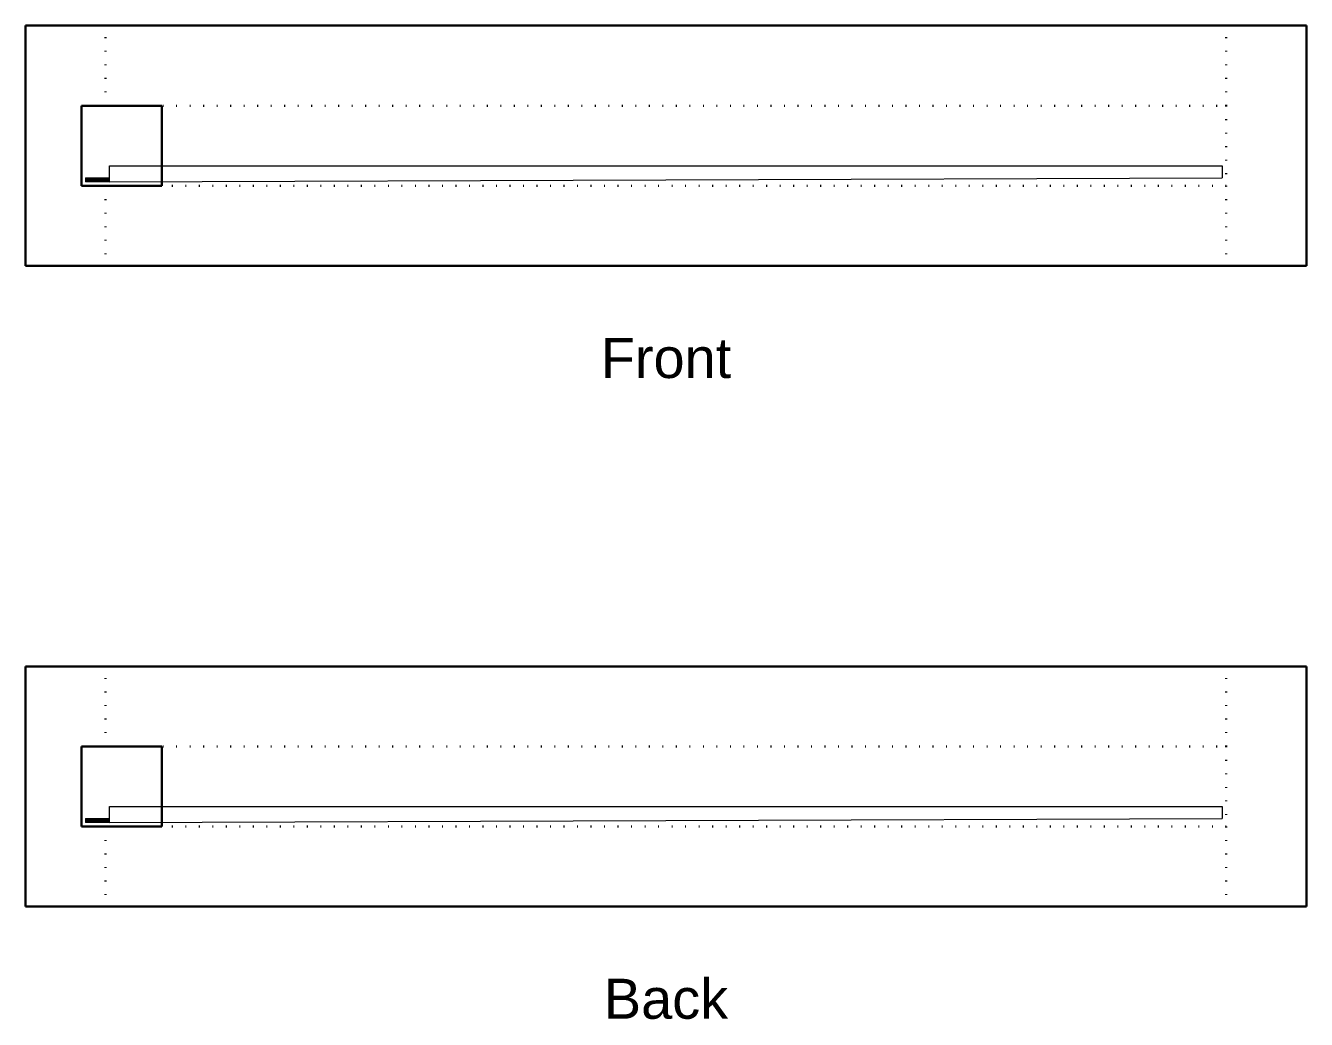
# Model space of a CAD drawing. Header units: millimetres. Extents: x 58 to 569, y -23 to 133.
# Drawn here: x 408.5 to 568.5, y 8.7 to 132.8 of the extents above; entities that cross this region are included whole.
import ezdxf

# ---------------------------------------------------------------- set-up
doc = ezdxf.new("R2010")
doc.units = ezdxf.units.MM
doc.linetypes.add('DOT2', pattern=[3.175, 0, -3.175])
doc.layers.get('0').update_dxf_attribs({"color": 18, "lineweight": 70, "true_color": 0x000000})
for name, color, linetype, lineweight, true_color in [('Hidden', 250, 'DOT2', 70, 0x3e3e40), ('Labels', 96, 'Continuous', 50, 0x008000), ('LED Strip', 212, 'Continuous', 30, 0xc909cc)]:
    doc.layers.add(name, color=color, linetype=linetype, lineweight=lineweight, true_color=true_color)
doc.layers.add('LED Strip ... LED Wires', color=6, linetype='Continuous', lineweight=5)
doc.styles.add('textstyle3', font='Arial.ttf')

msp = doc.modelspace()

# ---------------------------------------------------------------- hatches: boundary and pattern name
at = {"layer": 'LED Strip ... LED Wires', "transparency": 33554687}
h = msp.add_hatch(dxfattribs=at)
h.set_pattern_fill('HEX', color=256, scale=0.01, style=0, pattern_type=0)
h.paths.add_polyline_path([(419.03, 113.28), (419.03, 113.78), (416.03, 113.78), (416.03, 113.28)], flags=0)
h = msp.add_hatch(dxfattribs=at)
h.set_pattern_fill('HEX', color=256, scale=0.01, style=0, pattern_type=0)
h.paths.add_polyline_path([(419.03, 33.28), (419.03, 33.78), (416.03, 33.78), (416.03, 33.28)], flags=0)

# ---------------------------------------------------------------- linework, layer by layer
for p, q in [((408.53, 132.78), (568.53, 132.78)), ((408.53, 132.78), (408.53, 102.78)), ((568.53, 132.78), (568.53, 102.78)), ((425.53, 122.78), (415.53, 122.78)), ((415.53, 122.78), (415.53, 112.78)), ((425.53, 112.78), (425.53, 122.78)), ((415.53, 112.78), (425.53, 112.78)), ((568.53, 102.78), (408.53, 102.78)), ((408.53, 52.78), (568.53, 52.78)), ((408.53, 52.78), (408.53, 22.78)), ((568.53, 52.78), (568.53, 22.78)), ((425.53, 42.78), (415.53, 42.78)), ((415.53, 42.78), (415.53, 32.78)), ((425.53, 32.78), (425.53, 42.78)), ((415.53, 32.78), (425.53, 32.78)), ((568.53, 22.78), (408.53, 22.78))]:
    msp.add_line(p, q)
at = {"layer": 'Hidden', "ltscale": 0.5}
for p, q in [((418.53, 122.78), (418.53, 132.78)), ((558.53, 122.78), (558.53, 132.78)), ((415.53, 122.78), (558.53, 122.78)), ((415.53, 112.78), (415.53, 122.78)), ((558.53, 122.78), (558.53, 112.78)), ((558.53, 112.78), (415.53, 112.78)), ((418.53, 112.78), (418.53, 102.78)), ((558.53, 112.78), (558.53, 102.78)), ((418.53, 42.78), (418.53, 52.78)), ((558.53, 42.78), (558.53, 52.78)), ((415.53, 42.78), (558.53, 42.78)), ((415.53, 32.78), (415.53, 42.78)), ((558.53, 42.78), (558.53, 32.78)), ((558.53, 32.78), (415.53, 32.78)), ((418.53, 32.78), (418.53, 22.78)), ((558.53, 32.78), (558.53, 22.78))]:
    msp.add_line(p, q, dxfattribs=at)
at = {"layer": 'LED Strip'}
for p, q in [((419.03, 113.28), (419.03, 115.28)), ((419.03, 115.28), (558.03, 115.28)), ((558.03, 115.28), (558.03, 113.78)), ((419.03, 113.28), (558.03, 113.78)), ((419.03, 33.28), (419.03, 35.28)), ((419.03, 35.28), (558.03, 35.28)), ((558.03, 35.28), (558.03, 33.78)), ((419.03, 33.28), (558.03, 33.78))]:
    msp.add_line(p, q, dxfattribs=at)
at = {"layer": 'LED Strip ... LED Wires'}
for p, q in [((419.03, 113.78), (416.03, 113.78)), ((416.03, 113.78), (416.03, 113.28)), ((419.03, 113.28), (419.03, 113.78)), ((416.03, 113.28), (419.03, 113.28)), ((419.03, 33.78), (416.03, 33.78)), ((416.03, 33.78), (416.03, 33.28)), ((419.03, 33.28), (419.03, 33.78)), ((416.03, 33.28), (419.03, 33.28))]:
    msp.add_line(p, q, dxfattribs=at)

# ---------------------------------------------------------------- texts
at = {"layer": 'Labels', "char_height": 1, "attachment_point": 2, "style": 'textstyle3'}
for s, insert in [('\\H5;Front', (488.53, 93.78)), ('\\H5;Back', (488.53, 13.78))]:
    msp.add_mtext(s, dxfattribs=dict(at, insert=insert))

doc.saveas('drawing.dxf')
